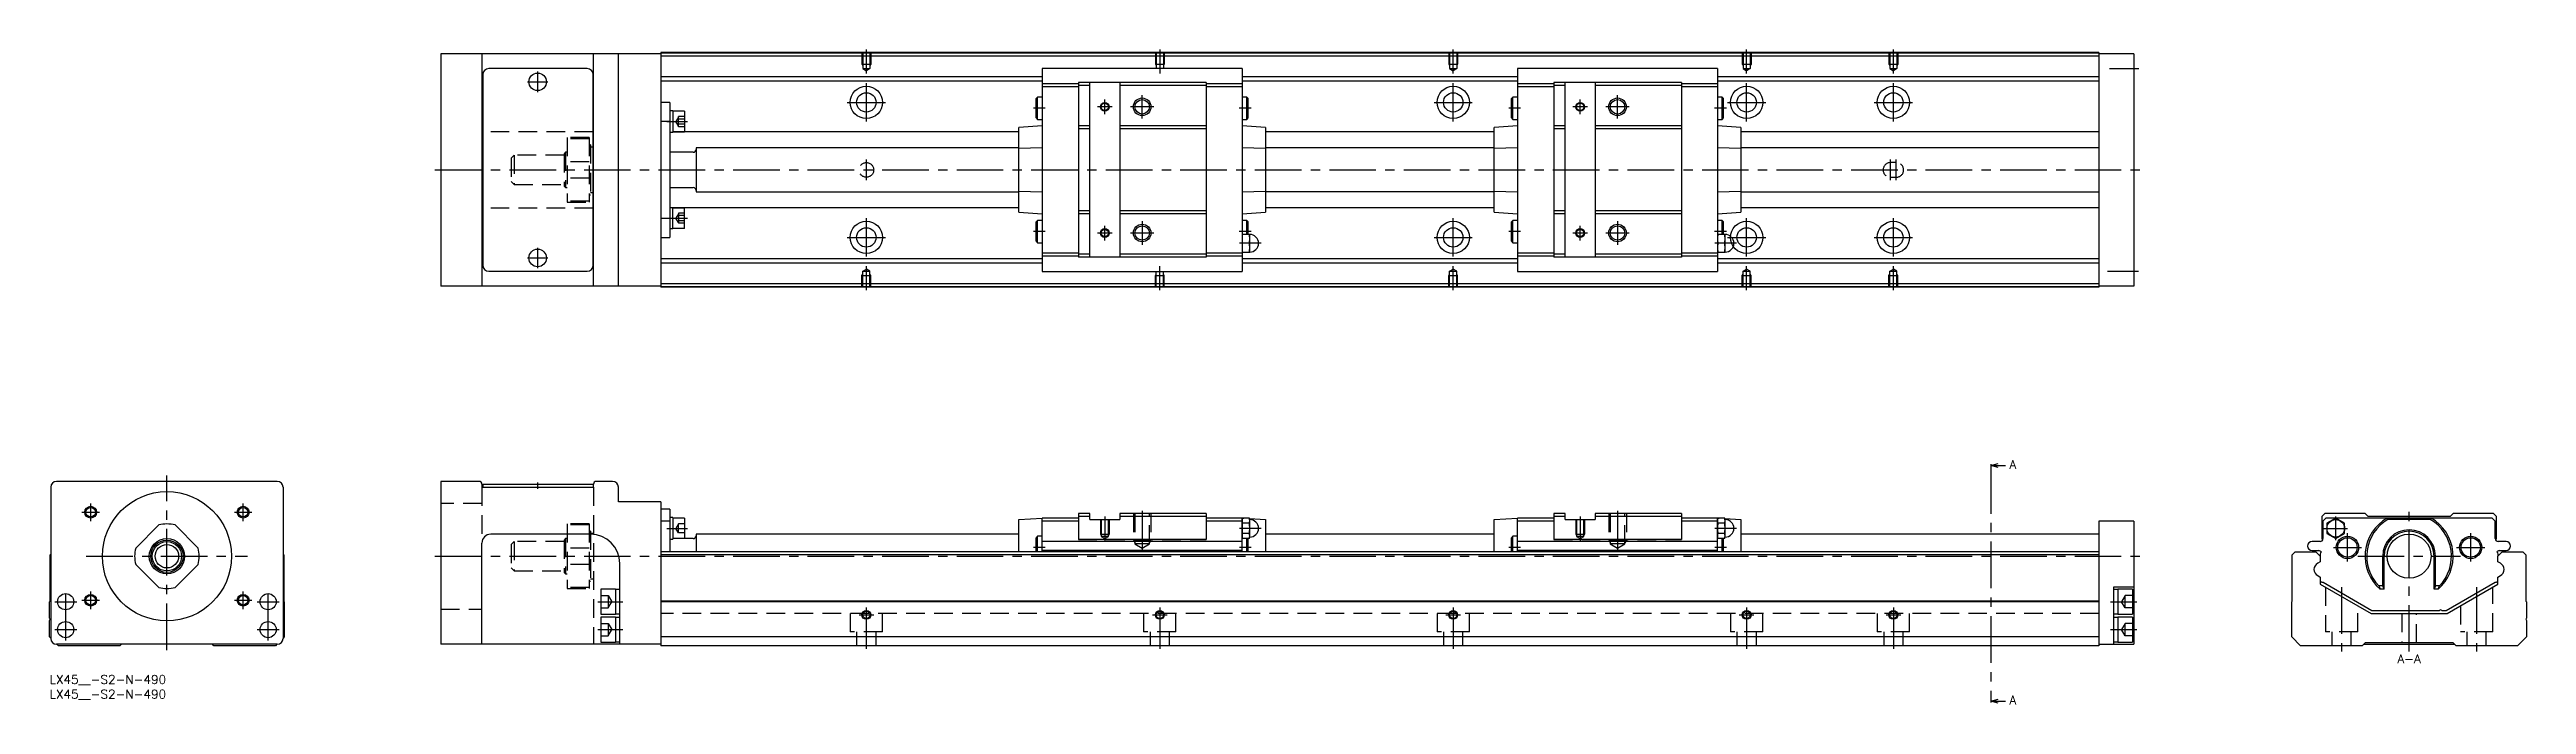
# Model space of a CAD drawing. Extents: x 0 to 844, y -10 to 213.
import ezdxf

# ---------------------------------------------------------------- set-up
doc = ezdxf.new("R2010")
doc.units = 0
doc.header["$LTSCALE"] = 0.5
doc.linetypes.add('CENTER', pattern=[50.8, 31.75, -6.35, 6.35, -6.35])
doc.linetypes.add('DASHED', pattern=[19.05, 12.7, -6.35])
for name, color, linetype in [('MSM_CENTER', 1, 'CENTER'), ('MSM_CONTINUOUS', 7, 'CONTINUOUS'), ('MSM_DASHED', 4, 'DASHED'), ('MSM_NARROW', 5, 'CONTINUOUS'), ('MSM_PART_NUMBER', 7, 'CONTINUOUS')]:
    doc.layers.add(name, color=color, linetype=linetype)
doc.styles.get("Standard").update_dxf_attribs({"font": 'txt.shx', "height": 3, "bigfont": 'bigfont.shx'})

# ---------------------------------------------------------------- blocks, each defined once
blk = doc.blocks.new('*U3')
at = {"layer": 'MSM_PART_NUMBER'}
blk.add_text('LX45__-S2-N-490', height=3, dxfattribs=at).set_placement((0, -3))
blk = doc.blocks.new('*U4')
at = {"layer": 'MSM_PART_NUMBER'}
blk.add_text('LX45__-S2-N-490', height=3, dxfattribs=at).set_placement((0, -8))

msp = doc.modelspace()

# ---------------------------------------------------------------- linework, layer by layer
at = {"layer": 'MSM_CENTER'}
for p, q in [((278.36, 204.91), (278.36, 213.12)), ((378.36, 213.12), (378.36, 204.91)), ((478.36, 204.91), (478.36, 213.12)), ((578.36, 204.91), (578.36, 213.12)), ((628.36, 204.91), (628.36, 213.12)), ((166.36, 198.62), (166.36, 205.62)), ((702.03, 206.62), (711.98, 206.62)), ((162.86, 202.12), (169.86, 202.12)), ((271.86, 195.12), (284.85, 195.12)), ((278.36, 188.62), (278.36, 201.62)), ((359.61, 191.12), (359.61, 196.12)), ((372.36, 189.62), (372.36, 197.62)), ((471.86, 195.12), (484.86, 195.12)), ((478.36, 188.62), (478.36, 201.62)), ((521.61, 191.12), (521.61, 196.12)), ((534.36, 189.62), (534.36, 197.62)), ((571.86, 195.12), (584.86, 195.12)), ((578.36, 188.62), (578.36, 201.62)), ((621.86, 195.12), (634.86, 195.12)), ((628.36, 188.62), (628.36, 201.62)), ((210.36, 188.58), (217.36, 188.58)), ((339.26, 193.12), (335.27, 193.12)), ((362.11, 193.62), (357.11, 193.62)), ((376.36, 193.62), (368.36, 193.62)), ((409.47, 193.12), (405.45, 193.12)), ((501.26, 193.12), (497.27, 193.12)), ((524.11, 193.62), (519.11, 193.62)), ((538.36, 193.62), (530.36, 193.62)), ((571.47, 193.12), (567.45, 193.12)), ((131.36, 172.12), (712.36, 172.12)), ((278.36, 168.62), (278.36, 175.62)), ((627.36, 168.62), (627.36, 175.62)), ((629.36, 168.62), (629.36, 175.62)), ((210.36, 155.67), (217.36, 155.67)), ((278.36, 142.62), (278.36, 155.62)), ((359.61, 148.12), (359.61, 153.12)), ((372.36, 154.62), (372.36, 146.62)), ((478.36, 142.62), (478.36, 155.62)), ((521.61, 148.12), (521.61, 153.12)), ((534.36, 154.62), (534.36, 146.62)), ((578.36, 142.62), (578.36, 155.62)), ((628.36, 142.62), (628.36, 155.62)), ((166.36, 138.62), (166.36, 145.62)), ((271.86, 149.12), (284.86, 149.12)), ((339.26, 151.12), (335.27, 151.12)), ((362.11, 150.62), (357.11, 150.62)), ((376.36, 150.62), (368.36, 150.62)), ((409.47, 151.12), (405.45, 151.12)), ((412.95, 147.12), (405.47, 147.12)), ((471.86, 149.12), (484.86, 149.12)), ((501.26, 151.12), (497.27, 151.12)), ((524.11, 150.62), (519.11, 150.62)), ((538.36, 150.62), (530.36, 150.62)), ((571.47, 151.12), (567.45, 151.12)), ((574.95, 147.12), (567.47, 147.12)), ((571.86, 149.12), (584.86, 149.12)), ((621.86, 149.12), (634.86, 149.12)), ((162.86, 142.12), (169.86, 142.12)), ((278.36, 131.12), (278.36, 139.33)), ((378.36, 131.12), (378.36, 139.33)), ((478.36, 131.12), (478.36, 139.33)), ((578.36, 131.12), (578.36, 139.33)), ((628.36, 131.12), (628.36, 139.33)), ((701.36, 137.62), (711.86, 137.62)), ((40, 8.5), (40, 68)), ((661.52, 70.87), (661.52, -8.37)), ((166.36, 63.5), (166.36, 65.6)), ((11.02, 55.5), (17.02, 55.5)), ((14.02, 52.5), (14.02, 58.5)), ((62.98, 55.5), (68.98, 55.5)), ((65.98, 52.5), (65.98, 58.5)), ((359.61, 54), (359.61, 45.5)), ((372.36, 56), (372.36, 42.3)), ((521.61, 54), (521.61, 45.5)), ((534.36, 56), (534.36, 42.3)), ((779.11, 46), (779.11, 54)), ((804.11, 8), (804.11, 56)), ((210.36, 50), (217.36, 50)), ((339.26, 43.5), (335.27, 43.5)), ((412.95, 50), (405.47, 50)), ((409.5, 43.5), (405.47, 43.5)), ((501.26, 43.5), (497.27, 43.5)), ((574.95, 50), (567.47, 50)), ((571.5, 43.5), (567.47, 43.5)), ((775.11, 50), (783.11, 50)), ((778.31, 43.5), (787.91, 43.5)), ((783.11, 38.7), (783.11, 48.3)), ((820.31, 43.5), (829.91, 43.5)), ((825.11, 38.7), (825.11, 48.3)), ((12.5, 40.5), (67.5, 40.5)), ((131.36, 40.5), (712.36, 40.5)), ((786.61, 40.5), (821.61, 40.5)), ((5.5, 11.75), (5.5, 28.75)), ((11.02, 25.5), (17.02, 25.5)), ((14.02, 22.5), (14.02, 28.5)), ((62.98, 25.5), (68.98, 25.5)), ((65.98, 22.5), (65.98, 28.5)), ((74.5, 11.75), (74.5, 28.75)), ((781.11, 29.97), (781.11, 8)), ((827.11, 29.97), (827.11, 8)), ((1.75, 25), (9.25, 25)), ((70.75, 25), (78.25, 25)), ((186.86, 25), (195.36, 25)), ((275.86, 20.5), (280.86, 20.5)), ((278.36, 9), (278.36, 23)), ((375.86, 20.5), (380.86, 20.5)), ((378.36, 23), (378.36, 9)), ((475.86, 20.5), (480.86, 20.5)), ((478.36, 23), (478.36, 9)), ((575.86, 20.5), (580.86, 20.5)), ((578.36, 23), (578.36, 9)), ((625.86, 20.5), (630.86, 20.5)), ((628.36, 23), (628.36, 9)), ((702.36, 25), (711.36, 25)), ((1.75, 15.5), (9.25, 15.5)), ((70.75, 15.5), (78.25, 15.5)), ((186.86, 15.5), (195.36, 15.5)), ((702.36, 15.5), (711.36, 15.5))]:
    msp.add_line(p, q, dxfattribs=at)
at = {"layer": 'MSM_CONTINUOUS'}
for p, q in [((208.36, 211.72), (133.36, 211.72)), ((133.36, 211.72), (133.36, 132.52)), ((147.36, 211.72), (147.36, 132.52)), ((185.36, 132.52), (185.36, 211.72)), ((193.86, 132.52), (193.86, 211.72)), ((698.36, 212.12), (208.36, 212.12)), ((208.36, 212.12), (208.36, 132.12)), ((698.36, 211.92), (208.36, 211.92)), ((698.36, 212.12), (698.36, 132.12)), ((710.36, 211.72), (698.36, 211.72)), ((710.36, 211.72), (710.36, 132.52)), ((147.66, 204.62), (147.66, 139.62)), ((183.26, 206.62), (149.66, 206.62)), ((185.26, 139.62), (185.26, 204.62)), ((698.36, 210.92), (208.36, 210.92)), ((338.31, 203.87), (208.36, 203.87)), ((406.41, 206.72), (338.31, 206.72)), ((338.31, 206.72), (338.31, 137.52)), ((406.41, 206.72), (406.41, 137.52)), ((500.31, 203.87), (406.41, 203.87)), ((568.41, 206.72), (500.31, 206.72)), ((500.31, 206.72), (500.31, 137.52)), ((568.41, 206.72), (568.41, 137.52)), ((698.36, 203.87), (568.41, 203.87)), ((147.66, 202.22), (147.36, 202.22)), ((147.66, 197.72), (147.36, 197.72)), ((185.36, 202.22), (185.26, 202.22)), ((185.36, 197.72), (185.26, 197.72)), ((338.31, 202.37), (208.36, 202.37)), ((211.36, 195.12), (208.36, 195.12)), ((211.36, 195.12), (211.36, 149.12)), ((336.71, 196.92), (336.21, 196.42)), ((336.21, 189.82), (336.21, 196.42)), ((338.31, 196.92), (336.71, 196.92)), ((336.71, 189.32), (336.71, 196.92)), ((350.61, 201.47), (338.31, 201.47)), ((350.61, 200.47), (338.31, 200.47)), ((394.11, 201.87), (350.61, 201.87)), ((350.61, 201.87), (350.61, 142.37)), ((354.51, 200.87), (350.61, 200.87)), ((354.51, 142.37), (354.51, 201.87)), ((364.71, 201.87), (364.71, 142.37)), ((394.11, 200.87), (364.71, 200.87)), ((394.11, 201.87), (394.11, 142.37)), ((406.41, 201.47), (394.11, 201.47)), ((406.41, 200.47), (394.11, 200.47)), ((500.31, 202.37), (406.41, 202.37)), ((408.01, 196.92), (406.41, 196.92)), ((408.01, 189.32), (408.01, 196.92)), ((408.51, 196.42), (408.01, 196.92)), ((408.51, 189.82), (408.51, 196.42)), ((498.71, 196.92), (498.21, 196.42)), ((498.21, 189.82), (498.21, 196.42)), ((500.31, 196.92), (498.71, 196.92)), ((498.71, 189.32), (498.71, 196.92)), ((512.61, 201.47), (500.31, 201.47)), ((512.61, 200.47), (500.31, 200.47)), ((556.11, 201.87), (512.61, 201.87)), ((512.61, 201.87), (512.61, 142.37)), ((516.51, 200.87), (512.61, 200.87)), ((516.51, 142.37), (516.51, 201.87)), ((526.71, 201.87), (526.71, 142.37)), ((556.11, 200.87), (526.71, 200.87)), ((556.11, 201.87), (556.11, 142.37)), ((568.41, 201.47), (556.11, 201.47)), ((568.41, 200.47), (556.11, 200.47)), ((698.36, 202.37), (568.41, 202.37)), ((570.01, 196.92), (568.41, 196.92)), ((570.01, 189.32), (570.01, 196.92)), ((570.51, 196.42), (570.01, 196.92)), ((570.51, 189.82), (570.51, 196.42)), ((211.36, 188.65), (208.36, 188.65)), ((212.36, 192.23), (211.36, 192.23)), ((212.36, 192.23), (212.36, 184.93)), ((216.36, 192.08), (212.36, 192.08)), ((216.36, 192.08), (216.36, 185.08)), ((338.31, 187.12), (330.31, 186.57)), ((330.31, 157.68), (330.31, 186.57)), ((336.21, 189.82), (336.71, 189.32)), ((336.71, 189.32), (338.31, 189.32)), ((354.51, 187.12), (350.61, 187.12)), ((354.51, 186.12), (350.61, 186.12)), ((394.11, 187.12), (364.71, 187.12)), ((394.11, 186.12), (364.71, 186.12)), ((406.41, 189.32), (408.01, 189.32)), ((414.41, 186.57), (406.41, 187.12)), ((408.01, 189.32), (408.51, 189.82)), ((414.41, 186.57), (414.41, 157.68)), ((500.31, 187.12), (492.31, 186.57)), ((492.31, 157.68), (492.31, 186.57)), ((498.21, 189.82), (498.71, 189.32)), ((498.71, 189.32), (500.31, 189.32)), ((516.51, 187.12), (512.61, 187.12)), ((516.51, 186.12), (512.61, 186.12)), ((556.11, 187.12), (526.71, 187.12)), ((556.11, 186.12), (526.71, 186.12)), ((568.41, 189.32), (570.01, 189.32)), ((576.41, 186.57), (568.41, 187.12)), ((570.01, 189.32), (570.51, 189.82)), ((576.41, 186.57), (576.41, 157.68)), ((147.66, 185.12), (147.36, 185.12)), ((185.36, 185.12), (185.26, 185.12)), ((185.36, 179.87), (185.26, 179.87)), ((211.36, 184.93), (212.36, 184.93)), ((219.36, 178.12), (211.36, 178.12)), ((212.36, 185.08), (216.36, 185.08)), ((330.31, 185.05), (212.36, 185.05)), ((220.36, 179.62), (220.36, 164.62)), ((330.31, 179.62), (220.36, 179.62)), ((338.31, 179.61), (330.31, 179.36)), ((414.41, 179.36), (406.41, 179.61)), ((492.31, 185.05), (414.41, 185.05)), ((492.31, 179.62), (414.41, 179.62)), ((500.31, 179.61), (492.31, 179.36)), ((576.41, 179.36), (568.41, 179.61)), ((698.36, 185.05), (576.41, 185.05)), ((698.36, 179.62), (576.41, 179.62)), ((185.26, 164.37), (185.36, 164.37)), ((211.36, 166.12), (219.36, 166.12)), ((220.36, 164.62), (330.31, 164.62)), ((330.31, 164.89), (338.31, 164.64)), ((406.41, 164.64), (414.41, 164.89)), ((492.31, 164.62), (414.41, 164.62)), ((492.31, 164.89), (500.31, 164.64)), ((568.41, 164.64), (576.41, 164.89)), ((576.41, 164.62), (698.36, 164.62)), ((147.66, 159.12), (147.36, 159.12)), ((185.36, 159.12), (185.26, 159.12)), ((211.36, 155.6), (208.36, 155.6)), ((211.36, 159.32), (212.36, 159.32)), ((212.36, 152.02), (211.36, 152.02)), ((212.36, 152.02), (212.36, 159.32)), ((330.31, 159.2), (212.36, 159.2)), ((212.36, 159.17), (216.36, 159.17)), ((216.36, 152.17), (212.36, 152.17)), ((216.36, 152.17), (216.36, 159.17)), ((330.31, 157.68), (338.31, 157.12)), ((336.71, 154.92), (336.21, 154.42)), ((336.21, 147.82), (336.21, 154.42)), ((338.31, 154.92), (336.71, 154.92)), ((336.71, 147.32), (336.71, 154.92)), ((354.51, 158.12), (350.61, 158.12)), ((354.51, 157.12), (350.61, 157.12)), ((394.11, 158.12), (364.71, 158.12)), ((394.11, 157.12), (364.71, 157.12)), ((406.41, 157.12), (414.41, 157.68)), ((408.01, 154.92), (406.41, 154.92)), ((408.51, 154.42), (408.01, 154.92)), ((408.01, 150.12), (408.01, 154.92)), ((408.51, 150.12), (408.51, 154.42)), ((492.31, 159.2), (414.41, 159.2)), ((492.31, 157.68), (500.31, 157.12)), ((498.71, 154.92), (498.21, 154.42)), ((498.21, 147.82), (498.21, 154.42)), ((500.31, 154.92), (498.71, 154.92)), ((498.71, 147.32), (498.71, 154.92)), ((516.51, 158.12), (512.61, 158.12)), ((516.51, 157.12), (512.61, 157.12)), ((556.11, 158.12), (526.71, 158.12)), ((556.11, 157.12), (526.71, 157.12)), ((568.41, 157.12), (576.41, 157.68)), ((570.01, 154.92), (568.41, 154.92)), ((570.51, 154.42), (570.01, 154.92)), ((570.01, 150.12), (570.01, 154.92)), ((570.51, 150.12), (570.51, 154.42)), ((698.36, 159.2), (576.41, 159.2)), ((147.66, 146.52), (147.36, 146.52)), ((185.36, 146.52), (185.26, 146.52)), ((208.36, 149.12), (211.36, 149.12)), ((336.21, 147.82), (336.71, 147.32)), ((336.71, 147.32), (338.31, 147.32)), ((350.61, 143.77), (338.31, 143.77)), ((406.41, 143.77), (394.11, 143.77)), ((409.01, 150.12), (406.41, 150.12)), ((406.41, 144.12), (409.01, 144.12)), ((408.89, 147.12), (406.53, 147.12)), ((409.01, 144.12), (409.01, 150.12)), ((498.21, 147.82), (498.71, 147.32)), ((498.71, 147.32), (500.31, 147.32)), ((512.61, 143.77), (500.31, 143.77)), ((568.41, 143.77), (556.11, 143.77)), ((571.01, 150.12), (568.41, 150.12)), ((568.41, 144.12), (571.01, 144.12)), ((570.89, 147.12), (568.53, 147.12)), ((571.01, 144.12), (571.01, 150.12)), ((147.36, 142.02), (147.66, 142.02)), ((149.66, 137.62), (183.26, 137.62)), ((185.26, 142.02), (185.36, 142.02)), ((338.31, 141.87), (208.36, 141.87)), ((338.31, 140.37), (208.36, 140.37)), ((350.61, 142.77), (338.31, 142.77)), ((338.31, 137.52), (406.41, 137.52)), ((354.51, 143.37), (350.61, 143.37)), ((394.11, 142.37), (350.61, 142.37)), ((394.11, 143.37), (364.71, 143.37)), ((406.41, 142.77), (394.11, 142.77)), ((500.31, 141.87), (406.41, 141.87)), ((500.31, 140.37), (406.41, 140.37)), ((512.61, 142.77), (500.31, 142.77)), ((500.31, 137.52), (568.41, 137.52)), ((516.51, 143.37), (512.61, 143.37)), ((556.11, 142.37), (512.61, 142.37)), ((556.11, 143.37), (526.71, 143.37)), ((568.41, 142.77), (556.11, 142.77)), ((698.36, 141.87), (568.41, 141.87)), ((698.36, 140.37), (568.41, 140.37)), ((208.36, 132.52), (133.36, 132.52)), ((698.36, 133.32), (208.36, 133.32)), ((698.36, 132.32), (208.36, 132.32)), ((698.36, 132.12), (208.36, 132.12)), ((710.36, 132.52), (698.36, 132.52)), ((661.52, 71.37), (664.02, 72.04)), ((661.52, 71.87), (661.52, 70.87)), ((661.52, 71.37), (666.52, 71.37)), ((664.02, 70.7), (661.52, 71.37)), ((0.4, 64), (0.4, 12.5)), ((77.6, 66), (2.4, 66)), ((79.6, 64), (79.6, 12.5)), ((146.36, 66), (133.36, 66)), ((133.36, 66), (133.36, 10.5)), ((147.36, 65), (147.36, 64)), ((147.36, 64), (185.36, 64)), ((147.66, 65), (147.66, 64)), ((147.66, 65), (185.26, 65)), ((163.36, 65.1), (169.36, 65.1)), ((163.36, 65.1), (163.36, 65)), ((169.36, 65), (169.36, 65.1)), ((185.26, 65), (185.26, 64)), ((185.36, 64), (185.36, 65)), ((191.86, 66), (186.36, 66)), ((193.86, 59), (193.86, 64)), ((29.36, 43.3), (37.2, 51.14)), ((42.8, 51.14), (50.64, 43.3)), ((208.36, 59), (193.86, 59)), ((208.36, 59), (208.36, 10)), ((211.36, 56.5), (208.36, 56.5)), ((211.36, 52.5), (208.36, 52.5)), ((211.36, 56.5), (211.36, 42)), ((212.36, 53.65), (211.36, 53.65)), ((212.36, 53.65), (212.36, 46.35)), ((216.36, 53.5), (212.36, 53.5)), ((216.36, 53.5), (216.36, 46.5)), ((330.31, 53), (338.31, 53.5)), ((330.31, 42), (330.31, 53)), ((350.61, 53.5), (338.31, 53.5)), ((338.31, 42), (338.31, 53.5)), ((350.61, 52.5), (338.31, 52.5)), ((350.61, 55), (350.61, 46.15)), ((354.51, 55), (350.61, 55)), ((354.51, 54), (350.61, 54)), ((354.51, 53), (354.51, 55)), ((354.51, 53), (364.71, 53)), ((364.71, 55), (364.71, 53)), ((394.11, 55), (364.71, 55)), ((394.11, 54), (364.71, 54)), ((394.11, 55), (394.11, 46.15)), ((406.41, 53.5), (394.11, 53.5)), ((406.41, 52.5), (394.11, 52.5)), ((406.41, 53.5), (406.98, 53.46)), ((406.41, 42), (406.41, 53.5)), ((406.53, 53.46), (406.41, 53)), ((406.42, 52.41), (406.41, 52.6)), ((408.89, 53.46), (406.53, 53.46)), ((408.89, 51.73), (406.53, 51.73)), ((409.01, 53), (408.89, 53.46)), ((408.92, 53.34), (414.41, 53)), ((409.01, 47), (409.01, 53)), ((414.41, 53), (414.41, 42)), ((492.31, 53), (500.31, 53.5)), ((492.31, 42), (492.31, 53)), ((512.61, 53.5), (500.31, 53.5)), ((500.31, 42), (500.31, 53.5)), ((512.61, 52.5), (500.31, 52.5)), ((512.61, 55), (512.61, 46.15)), ((516.51, 55), (512.61, 55)), ((516.51, 54), (512.61, 54)), ((516.51, 53), (516.51, 55)), ((516.51, 53), (526.71, 53)), ((526.71, 55), (526.71, 53)), ((556.11, 55), (526.71, 55)), ((556.11, 54), (526.71, 54)), ((556.11, 55), (556.11, 46.15)), ((568.41, 53.5), (556.11, 53.5)), ((568.41, 52.5), (556.11, 52.5)), ((568.41, 53.5), (568.98, 53.46)), ((568.41, 42), (568.41, 53.5)), ((568.53, 53.46), (568.41, 53)), ((568.42, 52.41), (568.41, 52.6)), ((570.89, 53.46), (568.53, 53.46)), ((570.89, 51.73), (568.53, 51.73)), ((571.01, 53), (570.89, 53.46)), ((570.92, 53.34), (576.41, 53)), ((571.01, 47), (571.01, 53)), ((576.41, 53), (576.41, 42)), ((710.36, 52.5), (698.36, 52.5)), ((698.36, 52.5), (698.36, 10)), ((710.36, 52.5), (710.36, 10.5)), ((775.36, 55), (774.36, 54)), ((774.36, 54), (774.36, 46.62)), ((775.76, 53.5), (774.76, 52.5)), ((774.76, 52.5), (774.76, 46.5)), ((789.11, 55), (775.36, 55)), ((832.46, 53.5), (775.76, 53.5)), ((779.11, 53.46), (776.11, 51.73)), ((776.11, 51.73), (776.11, 48.27)), ((782.11, 51.73), (779.11, 53.46)), ((782.11, 48.27), (782.11, 51.73)), ((790.11, 54), (789.11, 55)), ((818.11, 54), (790.11, 54)), ((796.63, 53.5), (796.88, 53)), ((811.34, 53), (796.88, 53)), ((811.34, 53), (811.59, 53.5)), ((819.11, 55), (818.11, 54)), ((832.86, 55), (819.11, 55)), ((833.46, 52.5), (832.46, 53.5)), ((833.86, 54), (832.86, 55)), ((833.46, 46.5), (833.46, 52.5)), ((833.86, 46.62), (833.86, 54)), ((147.36, 10.5), (147.36, 45)), ((184.36, 48), (150.36, 48)), ((211.36, 46.35), (212.36, 46.35)), ((219.36, 46.5), (212.36, 46.5)), ((220.36, 48), (220.36, 42)), ((330.31, 48), (220.36, 48)), ((336.71, 47.3), (336.21, 46.8)), ((336.21, 42), (336.21, 46.8)), ((336.71, 42), (336.71, 47.3)), ((338.31, 47.3), (336.71, 47.3)), ((406.41, 45.5), (338.31, 45.5)), ((406.41, 42.4), (338.31, 42.4)), ((394.11, 46.15), (350.61, 46.15)), ((406.41, 47), (406.53, 46.54)), ((408.89, 48.27), (406.53, 48.27)), ((408.89, 46.54), (406.53, 46.54)), ((408.01, 42), (408.01, 46.54)), ((408.51, 42), (408.51, 46.54)), ((408.89, 46.54), (409.01, 47)), ((492.31, 48), (414.41, 48)), ((498.71, 47.3), (498.21, 46.8)), ((498.21, 42), (498.21, 46.8)), ((498.71, 42), (498.71, 47.3)), ((500.31, 47.3), (498.71, 47.3)), ((568.41, 45.5), (500.31, 45.5)), ((568.41, 42.4), (500.31, 42.4)), ((556.11, 46.15), (512.61, 46.15)), ((568.41, 47), (568.53, 46.54)), ((570.89, 48.27), (568.53, 48.27)), ((570.89, 46.54), (568.53, 46.54)), ((570.01, 42), (570.01, 46.54)), ((570.51, 42), (570.51, 46.54)), ((570.89, 46.54), (571.01, 47)), ((698.36, 48), (576.41, 48)), ((773.76, 45.5), (771.06, 45.5)), ((771.06, 42.4), (773.36, 42.4)), ((776.11, 48.27), (779.11, 46.54)), ((779.11, 46.54), (782.11, 48.27)), ((837.16, 45.5), (834.46, 45.5)), ((834.86, 42.4), (837.16, 42.4)), ((0.2, 41), (0.4, 41.2)), ((0.2, 25.2), (0.2, 41)), ((37.2, 29.86), (29.36, 37.7)), ((50.64, 37.7), (42.8, 29.86)), ((79.6, 41.2), (79.8, 41)), ((79.8, 41), (79.8, 25.2)), ((194.36, 10.5), (194.36, 38)), ((698.36, 42), (208.36, 42)), ((698.36, 41), (208.36, 41)), ((764.31, 41), (765.31, 42)), ((764.31, 25.2), (764.31, 41)), ((765.31, 42), (772.36, 42)), ((772.36, 42), (773.86, 40.5)), ((773.86, 38.61), (772.96, 38.1)), ((772.96, 33.9), (773.86, 33.39)), ((773.81, 41.2), (773.81, 40.55)), ((773.86, 40.5), (773.86, 38.61)), ((795.11, 30.44), (795.11, 40.5)), ((795.61, 29.22), (795.61, 40.5)), ((812.61, 29.22), (812.61, 40.5)), ((813.11, 30.44), (813.11, 40.5)), ((834.36, 40.5), (835.86, 42)), ((834.36, 38.61), (834.36, 40.5)), ((835.25, 38.1), (834.36, 38.61)), ((834.36, 33.39), (835.25, 33.9)), ((834.41, 40.55), (834.41, 41.2)), ((835.86, 42), (842.91, 42)), ((842.91, 42), (843.91, 41)), ((843.91, 41), (843.91, 25.2)), ((192.86, 29.25), (187.86, 29.25)), ((187.86, 29.25), (187.86, 20.75)), ((192.86, 29.25), (192.86, 20.75)), ((194.36, 29.15), (192.86, 29.15)), ((710.36, 30), (703.36, 30)), ((703.36, 30), (703.36, 10.5)), ((704.86, 29.15), (703.36, 29.15)), ((709.86, 29.25), (704.86, 29.25)), ((704.86, 29.25), (704.86, 20.75)), ((709.86, 29.25), (709.86, 20.75)), ((773.86, 33.39), (773.86, 31)), ((773.86, 31), (791.18, 21)), ((774.61, 31.61), (774.81, 31.61)), ((774.81, 31.61), (791.45, 22)), ((795.11, 30.44), (793.75, 30.44)), ((795.61, 29.22), (794.22, 29.22)), ((795.61, 29.22), (795.11, 30.44)), ((813.11, 30.44), (812.61, 29.22)), ((814, 29.22), (812.61, 29.22)), ((814.47, 30.44), (813.11, 30.44)), ((816.77, 22), (833.41, 31.61)), ((817.04, 21), (834.36, 31)), ((833.41, 31.61), (833.61, 31.61)), ((834.36, 31), (834.36, 33.39)), ((0, 25), (0.2, 25.2)), ((0, 19.4), (0, 25)), ((0, 13), (0, 18.6)), ((79.8, 25.2), (80, 25)), ((80, 25), (80, 13)), ((187.86, 20.75), (192.86, 20.75)), ((192.86, 19.75), (187.86, 19.75)), ((187.86, 19.75), (187.86, 11.25)), ((192.86, 20.85), (194.36, 20.85)), ((192.86, 19.75), (192.86, 11.25)), ((194.36, 19.65), (192.86, 19.65)), ((698.36, 25.2), (208.36, 25.2)), ((698.36, 25), (208.36, 25)), ((703.36, 20.85), (704.86, 20.85)), ((704.86, 19.65), (703.36, 19.65)), ((704.86, 20.75), (709.86, 20.75)), ((709.86, 19.75), (704.86, 19.75)), ((704.86, 19.75), (704.86, 11.25)), ((709.86, 19.75), (709.86, 11.25)), ((764.11, 25), (764.31, 25.2)), ((764.11, 13), (764.11, 25)), ((791.18, 21), (817.04, 21)), ((791.45, 22), (814.46, 22)), ((815.26, 22), (816.77, 22)), ((843.91, 25.2), (844.11, 25)), ((844.11, 25), (844.11, 19.4)), ((844.11, 18.6), (844.11, 13)), ((0.4, 12.6), (0, 13)), ((77.6, 10.5), (2.4, 10.5)), ((3, 10), (2.5, 10.5)), ((24, 10), (3, 10)), ((24.5, 10.5), (24, 10)), ((56, 10), (55.5, 10.5)), ((77, 10), (56, 10)), ((77.5, 10.5), (77, 10)), ((80, 13), (79.6, 12.6)), ((208.36, 10.5), (133.36, 10.5)), ((187.86, 11.25), (192.86, 11.25)), ((192.86, 11.35), (194.36, 11.35)), ((698.36, 13), (208.36, 13)), ((698.36, 10), (208.36, 10)), ((698.36, 10.5), (710.36, 10.5)), ((703.36, 11.35), (704.86, 11.35)), ((704.86, 11.25), (709.86, 11.25)), ((767.11, 10), (764.11, 13)), ((788.11, 10), (767.11, 10)), ((789.11, 11), (788.11, 10)), ((788.61, 10.5), (819.61, 10.5)), ((819.11, 11), (789.11, 11)), ((820.11, 10), (819.11, 11)), ((841.11, 10), (820.11, 10)), ((844.11, 13), (841.11, 10)), ((661.52, -8.87), (664.02, -8.2)), ((661.52, -8.37), (661.52, -9.37)), ((661.52, -8.87), (666.52, -8.87)), ((664.02, -9.54), (661.52, -8.87))]:
    msp.add_line(p, q, dxfattribs=at)
for centre, radius in [((166.36, 202.12), 3), ((278.36, 195.12), 5.5), ((278.36, 195.12), 3.3), ((359.61, 193.62), 1.23), ((372.36, 193.62), 2.46), ((478.36, 195.12), 5.5), ((478.36, 195.12), 3.3), ((521.61, 193.62), 1.23), ((534.36, 193.62), 2.46), ((578.36, 195.12), 5.5), ((578.36, 195.12), 3.3), ((628.36, 195.12), 5.5), ((628.36, 195.12), 3.3), ((278.36, 149.12), 5.5), ((278.36, 149.12), 3.3), ((372.36, 150.62), 2.46), ((478.36, 149.12), 5.5), ((478.36, 149.12), 3.3), ((534.36, 150.62), 2.46), ((578.36, 149.12), 5.5), ((578.36, 149.12), 3.3), ((628.36, 149.12), 5.5), ((628.36, 149.12), 3.3), ((166.36, 142.12), 3), ((359.61, 150.62), 1.23), ((521.61, 150.62), 1.23), ((40, 40.5), 22), ((14.02, 55.5), 1.62), ((65.98, 55.5), 1.62), ((779.11, 50), 3), ((40, 40.5), 6), ((40, 40.5), 5.5), ((40, 40.5), 5), ((40, 40.5), 4), ((783.11, 43.5), 3.8), ((783.11, 43.5), 3.3), ((804.11, 40.5), 7.5), ((825.11, 43.5), 3.8), ((825.11, 43.5), 3.3), ((5.5, 25), 2.75), ((14.02, 25.5), 1.62), ((65.98, 25.5), 1.62), ((74.5, 25), 2.75), ((5.5, 15.5), 2.75), ((74.5, 15.5), 2.75), ((278.36, 20.5), 1.23), ((378.36, 20.5), 1.23), ((478.36, 20.5), 1.23), ((578.36, 20.5), 1.23), ((628.36, 20.5), 1.23)]:
    msp.add_circle(centre, radius, dxfattribs=at)
for centre, radius, start, end in [((149.66, 204.62), 2, 90, 180), ((183.26, 204.62), 2, 0, 90), ((219.36, 179.12), 1, 270, 0), ((219.36, 165.12), 1, 0, 90), ((416.1, 148.58), 9.69, 170.8086, 179.713), ((416.11, 148.67), 9.7, 180.28862, 189.18978), ((416.1, 145.58), 9.69, 170.8086, 179.713), ((416.11, 145.67), 9.7, 180.28862, 189.18978), ((399.31, 148.58), 9.7, 0.28862, 9.18978), ((399.32, 148.67), 9.69, 350.8086, 359.713), ((399.31, 145.58), 9.7, 0.28862, 9.18978), ((399.32, 145.67), 9.69, 350.8086, 359.713), ((409.01, 147.12), 3, 270, 90), ((578.1, 148.58), 9.69, 170.8086, 179.713), ((578.11, 148.67), 9.7, 180.28862, 189.18978), ((578.1, 145.58), 9.69, 170.8086, 179.713), ((578.11, 145.67), 9.7, 180.28862, 189.18978), ((561.31, 148.58), 9.7, 0.28862, 9.18978), ((561.32, 148.67), 9.69, 350.8086, 359.713), ((561.31, 145.58), 9.7, 0.28862, 9.18978), ((561.32, 145.67), 9.69, 350.8086, 359.713), ((571.01, 147.12), 3, 270, 90), ((149.66, 139.62), 2, 180, 270), ((183.26, 139.62), 2, 270, 0), ((2.4, 64), 2, 90, 180), ((77.6, 64), 2, 0, 90), ((146.36, 65), 1, 0, 90), ((186.36, 65), 1, 90, 180), ((191.86, 64), 2, 0, 90), ((40, 40.5), 11, 75.27264, 104.72736), ((409.72, 52.57), 3.31, 164.22771, 179.4294), ((409.72, 52.63), 3.31, 180.57378, 195.76911), ((419.3, 49.95), 12.89, 172.03062, 179.75617), ((405.7, 52.56), 3.31, 0.57378, 15.76911), ((405.7, 52.63), 3.31, 344.22771, 359.4294), ((396.12, 49.94), 12.89, 0.24521, 7.968), ((409.01, 50), 3, 270, 90), ((571.72, 52.57), 3.31, 164.22771, 179.4294), ((571.72, 52.63), 3.31, 180.57378, 195.76911), ((581.3, 49.95), 12.89, 172.03062, 179.75617), ((567.7, 52.56), 3.31, 0.57378, 15.76911), ((567.7, 52.63), 3.31, 344.22771, 359.4294), ((558.12, 49.94), 12.89, 0.24521, 7.968), ((571.01, 50), 3, 270, 90), ((804.11, 40.5), 15, 119.92643, 228.76392), ((804.11, 40.5), 14.44, 120.05097, 224.15139), ((804.11, 40.5), 14.44, 315.84861, 59.94903), ((804.11, 40.5), 15, 311.23608, 60.07357), ((40, 40.5), 11, 165.27264, 194.72736), ((40, 40.5), 11, 345.27264, 14.72736), ((150.36, 45), 3, 90, 180), ((184.36, 38), 10, 0, 90), ((219.36, 47.5), 1, 270, 0), ((419.87, 50.1), 13.46, 180.40698, 187.80623), ((409.72, 47.37), 3.31, 164.22771, 179.4294), ((409.72, 47.44), 3.31, 180.57378, 195.76911), ((395.55, 50.1), 13.46, 352.19377, 359.59302), ((405.7, 47.37), 3.31, 0.57378, 15.76911), ((405.7, 47.43), 3.31, 344.22771, 359.4294), ((581.87, 50.1), 13.46, 180.40698, 187.80623), ((571.72, 47.37), 3.31, 164.22771, 179.4294), ((571.72, 47.44), 3.31, 180.57378, 195.76911), ((557.55, 50.1), 13.46, 352.19377, 359.59302), ((567.7, 47.37), 3.31, 0.57378, 15.76911), ((567.7, 47.43), 3.31, 344.22771, 359.4294), ((771.06, 43.95), 1.55, 90, 270), ((773.36, 41.4), 1, 30.09191, 90), ((773.76, 46.5), 1, 270, 0), ((774.86, 46.62), 0.5, 180, 251.07258), ((804.11, 40.5), 9, 0, 180), ((804.11, 40.5), 8.5, 0, 180), ((834.46, 46.5), 1, 180, 270), ((833.36, 46.62), 0.5, 289.00551, 0), ((834.86, 41.4), 1, 90, 149.90809), ((837.16, 43.95), 1.55, 270, 90), ((774.26, 35.85), 2.6, 120.00003, 176.58933), ((774.26, 36.15), 2.6, 183.41067, 239.99996), ((774.61, 41.2), 0.8, 118.74892, 180), ((833.61, 41.2), 0.8, 0, 61.25108), ((833.95, 35.85), 2.6, 3.41067, 59.99996), ((833.95, 36.15), 2.6, 300.00004, 356.58933), ((40, 40.5), 11, 255.27264, 284.72736), ((774.61, 32.41), 0.8, 200.37237, 270), ((807.74, 35.16), 14.76, 198.65668, 203.74193), ((800.4, 35.2), 14.86, 336.27386, 341.32752), ((833.61, 32.41), 0.8, 270, 339.63587), ((-0.3, 19), 0.5, 306.8699, 53.1301), ((814.86, 21.7), 0.5, 36.8699, 143.1301), ((844.41, 19), 0.5, 126.8699, 233.1301), ((2.4, 12.5), 2, 180, 270), ((77.6, 12.5), 2, 270, 0)]:
    msp.add_arc(centre, radius, start, end, dxfattribs=at)
at = {"layer": 'MSM_DASHED'}
for p, q in [((276.86, 212.12), (276.86, 208.12)), ((277.13, 212.12), (277.13, 206.62)), ((279.59, 212.12), (279.59, 206.62)), ((279.86, 212.12), (279.86, 208.12)), ((376.86, 212.12), (376.86, 208.12)), ((377.13, 212.12), (377.13, 206.72)), ((379.59, 212.12), (379.59, 206.72)), ((379.86, 212.12), (379.86, 208.12)), ((476.86, 212.12), (476.86, 208.12)), ((477.13, 212.12), (477.13, 206.62)), ((479.59, 212.12), (479.59, 206.62)), ((479.86, 212.12), (479.86, 208.12)), ((576.86, 212.12), (576.86, 208.12)), ((577.13, 212.12), (577.13, 206.62)), ((579.59, 212.12), (579.59, 206.62)), ((579.86, 212.12), (579.86, 208.12)), ((626.86, 212.12), (626.86, 208.12)), ((627.13, 212.12), (627.13, 206.62)), ((629.59, 212.12), (629.59, 206.62)), ((629.86, 212.12), (629.86, 208.12)), ((276.86, 208.12), (277.13, 207.66)), ((276.86, 208.12), (279.86, 208.12)), ((277.13, 206.62), (278.36, 205.91)), ((277.13, 206.62), (279.59, 206.62)), ((279.59, 206.62), (278.36, 205.91)), ((279.86, 208.12), (279.59, 207.66)), ((376.86, 208.12), (379.86, 208.12)), ((376.86, 208.12), (377.13, 207.66)), ((379.86, 208.12), (379.59, 207.66)), ((476.86, 208.12), (479.86, 208.12)), ((476.86, 208.12), (477.13, 207.66)), ((477.13, 206.62), (479.59, 206.62)), ((477.13, 206.62), (478.36, 205.91)), ((479.59, 206.62), (478.36, 205.91)), ((479.86, 208.12), (479.59, 207.66)), ((576.86, 208.12), (579.86, 208.12)), ((576.86, 208.12), (577.13, 207.66)), ((577.13, 206.62), (579.59, 206.62)), ((577.13, 206.62), (578.36, 205.91)), ((579.59, 206.62), (578.36, 205.91)), ((579.86, 208.12), (579.59, 207.66)), ((626.86, 208.12), (629.86, 208.12)), ((626.86, 208.12), (627.13, 207.66)), ((627.13, 206.62), (629.59, 206.62)), ((627.13, 206.62), (628.36, 205.91)), ((629.59, 206.62), (628.36, 205.91)), ((629.86, 208.12), (629.59, 207.66)), ((214.36, 190.08), (213.49, 188.58)), ((214.36, 187.08), (213.49, 188.58)), ((214.36, 186.85), (214.36, 190.31)), ((216.36, 190.31), (214.36, 190.31)), ((216.36, 189.45), (214.36, 189.45)), ((216.36, 187.71), (214.36, 187.71)), ((216.36, 186.85), (214.36, 186.85)), ((185.26, 185.12), (147.66, 185.12)), ((175.86, 178.12), (175.36, 177.62)), ((175.36, 177.62), (175.36, 166.62)), ((175.86, 178.12), (175.86, 166.12)), ((176.36, 178.12), (175.86, 178.12)), ((183.86, 183.12), (176.36, 183.12)), ((176.36, 183.12), (176.36, 161.12)), ((183.86, 182.76), (176.36, 182.76)), ((183.86, 183.12), (183.86, 161.12)), ((184.36, 180.62), (183.86, 180.62)), ((184.36, 180.62), (184.36, 163.62)), ((185.26, 179.87), (184.36, 179.87)), ((158.36, 177.12), (157.36, 176.12)), ((157.36, 176.12), (157.36, 168.12)), ((158.36, 177.12), (158.36, 167.12)), ((175.36, 177.12), (158.36, 177.12)), ((183.86, 174.92), (176.36, 174.92)), ((183.86, 169.33), (176.36, 169.33)), ((629.36, 174.62), (627.36, 174.62)), ((627.36, 169.62), (629.36, 169.62)), ((157.36, 168.12), (158.36, 167.12)), ((158.36, 167.12), (175.36, 167.12)), ((175.36, 166.62), (175.86, 166.12)), ((175.86, 166.12), (176.36, 166.12)), ((183.86, 161.49), (176.36, 161.49)), ((176.36, 161.12), (183.86, 161.12)), ((183.86, 163.62), (184.36, 163.62)), ((184.36, 164.37), (185.26, 164.37)), ((185.26, 159.12), (147.66, 159.12)), ((214.36, 157.17), (213.49, 155.67)), ((214.36, 154.17), (213.49, 155.67)), ((214.36, 157.4), (214.36, 153.94)), ((216.36, 157.4), (214.36, 157.4)), ((216.36, 156.54), (214.36, 156.54)), ((216.36, 154.8), (214.36, 154.8)), ((216.36, 153.94), (214.36, 153.94)), ((276.86, 136.12), (277.13, 136.59)), ((276.86, 132.12), (276.86, 136.12)), ((276.86, 136.12), (279.86, 136.12)), ((277.13, 137.62), (278.36, 138.33)), ((277.13, 132.12), (277.13, 137.62)), ((277.13, 137.62), (279.59, 137.62)), ((279.59, 137.62), (278.36, 138.33)), ((279.59, 132.12), (279.59, 137.62)), ((279.86, 136.12), (279.59, 136.59)), ((279.86, 132.12), (279.86, 136.12)), ((376.86, 136.12), (377.13, 136.59)), ((376.86, 136.12), (379.86, 136.12)), ((376.86, 132.12), (376.86, 136.12)), ((377.13, 132.12), (377.13, 137.52)), ((379.59, 132.12), (379.59, 137.52)), ((379.86, 136.12), (379.59, 136.59)), ((379.86, 132.12), (379.86, 136.12)), ((476.86, 136.12), (477.13, 136.59)), ((476.86, 136.12), (479.86, 136.12)), ((476.86, 132.12), (476.86, 136.12)), ((477.13, 137.62), (478.36, 138.33)), ((477.13, 137.62), (479.59, 137.62)), ((477.13, 132.12), (477.13, 137.62)), ((479.59, 137.62), (478.36, 138.33)), ((479.59, 132.12), (479.59, 137.62)), ((479.86, 136.12), (479.59, 136.59)), ((479.86, 132.12), (479.86, 136.12)), ((576.86, 136.12), (577.13, 136.59)), ((576.86, 136.12), (579.86, 136.12)), ((576.86, 132.12), (576.86, 136.12)), ((577.13, 137.62), (578.36, 138.33)), ((577.13, 137.62), (579.59, 137.62)), ((577.13, 132.12), (577.13, 137.62)), ((579.59, 137.62), (578.36, 138.33)), ((579.59, 132.12), (579.59, 137.62)), ((579.86, 136.12), (579.59, 136.59)), ((579.86, 132.12), (579.86, 136.12)), ((626.86, 136.12), (627.13, 136.59)), ((626.86, 136.12), (629.86, 136.12)), ((626.86, 132.12), (626.86, 136.12)), ((627.13, 137.62), (628.36, 138.33)), ((627.13, 137.62), (629.59, 137.62)), ((627.13, 132.12), (627.13, 137.62)), ((629.59, 137.62), (628.36, 138.33)), ((629.59, 132.12), (629.59, 137.62)), ((629.86, 136.12), (629.59, 136.59)), ((629.86, 132.12), (629.86, 136.12)), ((147.36, 64), (147.36, 45)), ((185.36, 64), (185.36, 10.5)), ((147.36, 58.5), (133.36, 58.5)), ((183.86, 51.5), (176.36, 51.5)), ((176.36, 51.5), (176.36, 29.5)), ((183.86, 51.14), (176.36, 51.14)), ((183.86, 51.5), (183.86, 29.5)), ((214.36, 51.5), (213.49, 50)), ((214.36, 48.5), (214.36, 51.5)), ((216.36, 51.5), (214.36, 51.5)), ((358.11, 53), (358.11, 48)), ((358.38, 53), (358.38, 47.21)), ((360.84, 47.21), (360.84, 53)), ((361.11, 53), (361.11, 48)), ((369.36, 55), (369.36, 46)), ((369.9, 55), (369.9, 44.72)), ((374.82, 44.72), (374.82, 55)), ((375.36, 55), (375.36, 46)), ((520.11, 53), (520.11, 48)), ((520.38, 53), (520.38, 47.21)), ((522.84, 47.21), (522.84, 53)), ((523.11, 53), (523.11, 48)), ((531.36, 55), (531.36, 46)), ((531.9, 55), (531.9, 44.72)), ((536.82, 44.72), (536.82, 55)), ((537.36, 55), (537.36, 46)), ((158.36, 45.5), (157.36, 44.5)), ((157.36, 44.5), (157.36, 36.5)), ((175.36, 45.5), (158.36, 45.5)), ((158.36, 45.5), (158.36, 35.5)), ((175.86, 46.5), (175.36, 46)), ((175.36, 46), (175.36, 35)), ((176.36, 46.5), (175.86, 46.5)), ((175.86, 46.5), (175.86, 34.5)), ((183.86, 43.3), (176.36, 43.3)), ((184.36, 49), (183.86, 49)), ((184.36, 49), (184.36, 32)), ((185.36, 48.25), (184.36, 48.25)), ((214.36, 48.5), (213.49, 50)), ((214.36, 50), (216.36, 50)), ((216.36, 48.5), (214.36, 48.5)), ((350.61, 46.15), (394.11, 46.15)), ((358.11, 48), (361.11, 48)), ((358.11, 48), (358.38, 47.53)), ((358.38, 47.21), (359.61, 46.5)), ((360.84, 47.21), (358.38, 47.21)), ((359.61, 46.5), (360.84, 47.21)), ((361.11, 48), (360.84, 47.53)), ((369.36, 46), (369.9, 45.06)), ((369.36, 46), (375.36, 46)), ((369.9, 44.72), (372.36, 43.3)), ((374.82, 44.72), (369.9, 44.72)), ((372.36, 43.3), (374.82, 44.72)), ((375.36, 46), (374.82, 45.06)), ((512.61, 46.15), (556.11, 46.15)), ((520.11, 48), (523.11, 48)), ((520.11, 48), (520.38, 47.53)), ((520.38, 47.21), (521.61, 46.5)), ((522.84, 47.21), (520.38, 47.21)), ((521.61, 46.5), (522.84, 47.21)), ((523.11, 48), (522.84, 47.53)), ((531.36, 46), (531.9, 45.06)), ((531.36, 46), (537.36, 46)), ((531.9, 44.72), (534.36, 43.3)), ((536.82, 44.72), (531.9, 44.72)), ((534.36, 43.3), (536.82, 44.72)), ((537.36, 46), (536.82, 45.06)), ((157.36, 36.5), (158.36, 35.5)), ((158.36, 35.5), (175.36, 35.5)), ((175.36, 35), (175.86, 34.5)), ((175.86, 34.5), (176.36, 34.5)), ((183.86, 37.7), (176.36, 37.7)), ((183.86, 29.86), (176.36, 29.86)), ((176.36, 29.5), (183.86, 29.5)), ((183.86, 32), (184.36, 32)), ((184.36, 32.75), (185.36, 32.75)), ((187.86, 27.12), (190.36, 27.12)), ((190.36, 27.12), (190.36, 22.88)), ((190.36, 27.12), (191.59, 25)), ((707.36, 27.12), (706.13, 25)), ((709.86, 27.12), (707.36, 27.12)), ((707.36, 22.88), (707.36, 27.12)), ((775.61, 29.99), (775.61, 14.7)), ((832.61, 14.7), (832.61, 29.99)), ((133.36, 22.5), (147.36, 22.5)), ((187.86, 25), (190.36, 25)), ((187.86, 22.88), (190.36, 22.88)), ((187.86, 17.62), (190.36, 17.62)), ((190.36, 22.88), (191.59, 25)), ((190.36, 17.62), (191.59, 15.5)), ((190.36, 17.62), (190.36, 13.38)), ((698.36, 25.2), (208.36, 25.2)), ((698.36, 25), (208.36, 25)), ((698.36, 21), (208.36, 21)), ((272.86, 21), (272.86, 14.7)), ((283.86, 14.7), (283.86, 21)), ((372.86, 21), (372.86, 14.7)), ((383.86, 14.7), (383.86, 21)), ((472.86, 21), (472.86, 14.7)), ((483.86, 14.7), (483.86, 21)), ((572.86, 21), (572.86, 14.7)), ((583.86, 14.7), (583.86, 21)), ((622.86, 21), (622.86, 14.7)), ((633.86, 14.7), (633.86, 21)), ((707.36, 22.88), (706.13, 25)), ((707.36, 17.62), (706.13, 15.5)), ((707.36, 25), (709.86, 25)), ((709.86, 22.88), (707.36, 22.88)), ((707.36, 13.38), (707.36, 17.62)), ((709.86, 17.62), (707.36, 17.62)), ((786.61, 14.7), (786.61, 23.64)), ((801.61, 21), (801.61, 11)), ((806.61, 11), (806.61, 21)), ((821.61, 23.64), (821.61, 14.7)), ((187.86, 15.5), (190.36, 15.5)), ((187.86, 13.38), (190.36, 13.38)), ((190.36, 13.38), (191.59, 15.5)), ((283.86, 14.7), (272.86, 14.7)), ((275.06, 14.7), (275.06, 10)), ((281.66, 10), (281.66, 14.7)), ((383.86, 14.7), (372.86, 14.7)), ((375.06, 14.7), (375.06, 10)), ((381.66, 10), (381.66, 14.7)), ((483.86, 14.7), (472.86, 14.7)), ((475.06, 14.7), (475.06, 10)), ((481.66, 10), (481.66, 14.7)), ((583.86, 14.7), (572.86, 14.7)), ((575.06, 14.7), (575.06, 10)), ((581.66, 10), (581.66, 14.7)), ((633.86, 14.7), (622.86, 14.7)), ((625.06, 14.7), (625.06, 10)), ((631.66, 10), (631.66, 14.7)), ((707.36, 13.38), (706.13, 15.5)), ((707.36, 15.5), (709.86, 15.5)), ((709.86, 13.38), (707.36, 13.38)), ((786.61, 14.7), (775.61, 14.7)), ((777.81, 14.7), (777.81, 10)), ((784.41, 10), (784.41, 14.7)), ((832.61, 14.7), (821.61, 14.7)), ((823.81, 14.7), (823.81, 10)), ((830.41, 10), (830.41, 14.7))]:
    msp.add_line(p, q, dxfattribs=at)
msp.add_circle((278.36, 172.12), 2.5, dxfattribs=at)
for centre, start, end in [((627.36, 172.12), 90, 270), ((629.36, 172.12), 270, 90)]:
    msp.add_arc(centre, 2.5, start, end, dxfattribs=at)
at = {"layer": 'MSM_NARROW'}
for centre, radius in [((359.61, 193.62), 1.5), ((372.36, 193.62), 3), ((521.61, 193.62), 1.5), ((534.36, 193.62), 3), ((359.61, 150.62), 1.5), ((372.36, 150.62), 3), ((521.61, 150.62), 1.5), ((534.36, 150.62), 3), ((14.02, 55.5), 2), ((65.98, 55.5), 2), ((14.02, 25.5), 2), ((65.98, 25.5), 2), ((278.36, 20.5), 1.5), ((378.36, 20.5), 1.5), ((478.36, 20.5), 1.5), ((578.36, 20.5), 1.5), ((628.36, 20.5), 1.5)]:
    msp.add_circle(centre, radius, dxfattribs=at)

# ---------------------------------------------------------------- block references
at = {"layer": 'MSM_CONTINUOUS'}
for name in ['*U3', '*U4']:
    msp.add_blockref(name, (0, 0), dxfattribs=at)

# ---------------------------------------------------------------- texts
at = {"layer": 'MSM_PART_NUMBER'}
for s, p in [('A', (667.94, 70.24)), ('A-A', (800.11, 4.04)), ('A', (667.94, -10))]:
    msp.add_text(s, height=3, dxfattribs=at).set_placement(p)

doc.saveas('drawing.dxf')
